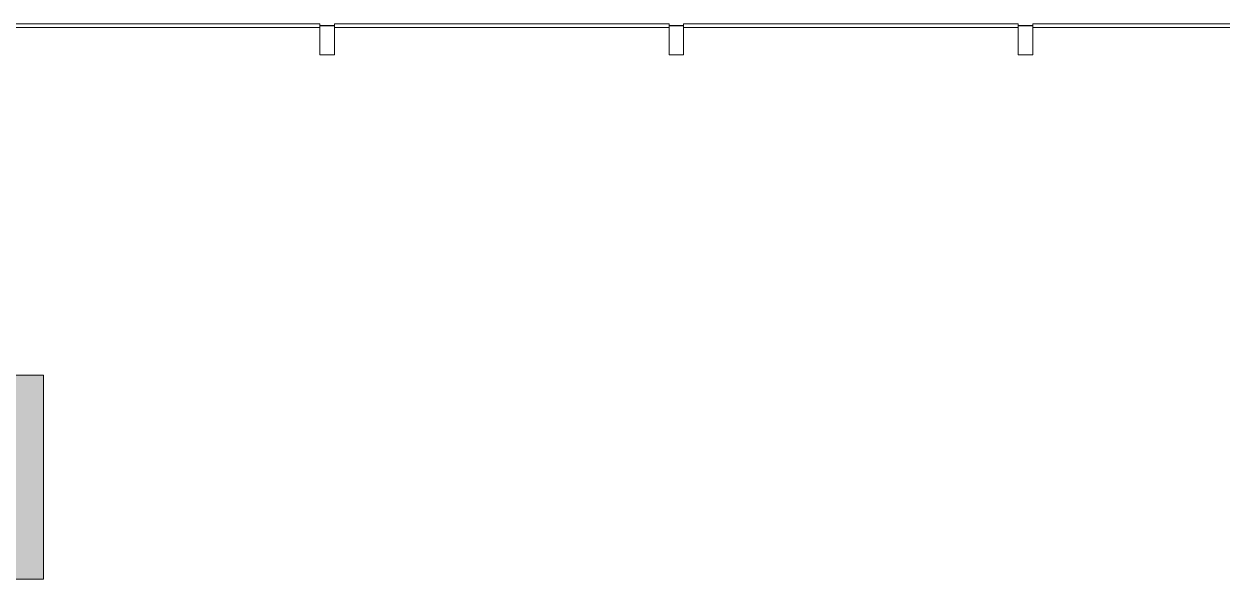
# Model space of a CAD drawing. Header units: millimetres. Extents: x 31499 to 223976, y 3719 to 80291.
# Drawn here: x 174082 to 178199, y 43837 to 45743 of the extents above; entities that cross this region are included whole.
import ezdxf

# ---------------------------------------------------------------- set-up
doc = ezdxf.new("R2010")
doc.units = ezdxf.units.MM
for name, color, linetype, lineweight in [('A-FLOR-1', 170, 'Continuous', 9), ('A-GLAZ-CURT-3', 170, 'Continuous', 9), ('A-GLAZ-CWMG-1', 170, 'Continuous', 9), ('A_1404_dwg-1', 170, 'Continuous', 9), ('S-COLS-1', 170, 'Continuous', 9), ('S-COLS-2', 170, 'Continuous', 9)]:
    doc.layers.add(name, color=color, linetype=linetype, lineweight=lineweight)

# ---------------------------------------------------------------- blocks, each defined once
blk = doc.blocks.new('A_1404_dwg_NCV_TKTC_KET CAU_rvt-1-TKTC_MB HOÀN THIỆN SÀN TẦNG 3-4-4819833-KeyPlan-CH2A_Tầng 3 - Tầng 8')
at = {"layer": 'S-COLS-1'}
blk.add_hatch(color=256, dxfattribs=at).paths.add_polyline_path([(77527.6, 43836.9), (77527.6, 44536.9), (77177.7, 44536.1), (77182.6, 44512), (77182.6, 43836.9), (77452.6, 43836.9)])
at = {"layer": 'S-COLS-2', "flags": 128}
blk.add_lwpolyline([(77252.6, 43836.9), (77527.6, 43836.9), (77527.6, 44536.9), (77177.6, 44536.9)], dxfattribs=at)
blk = doc.blocks.new('A_1404_dwg_System Panel - Glazed-1838995-TKTC_MB HOÀN THIỆN SÀN TẦNG 3-4-4819977-KeyPlan-CH2A_Tầng 3 - Tầng 8')
at = {"layer": 'A-GLAZ-CURT-3', "flags": 128}
blk.add_lwpolyline([(77327.6, 45731), (78477.6, 45731), (78477.6, 45743), (77327.6, 45743)], close=True, dxfattribs=at)
blk = doc.blocks.new('A_1404_dwg_Rectangular Mullion - 50 x 100mm-1838993-TKTC_MB HOÀN THIỆN SÀN TẦNG 3-4-4819981-KeyPlan-CH2A_Tầng 3 - Tầng 8')
at = {"layer": 'A-GLAZ-CWMG-1', "flags": 128}
blk.add_lwpolyline([(78477.6, 45637), (78527.6, 45637), (78527.6, 45737), (78477.6, 45737)], close=True, dxfattribs=at)
blk = doc.blocks.new('A_1404_dwg-4819832-KeyPlan-CH2A_Tầng 3 - Tầng 8')
at = {"layer": 'A-FLOR-1'}
for p, q in [((78527.6, 45737.4), (78477.6, 45737.4)), ((79727.6, 45737.4), (79677.6, 45737.4)), ((80927.6, 45737.4), (80877.6, 45737.4))]:
    blk.add_line(p, q, dxfattribs=at)
for name, p in [('A_1404_dwg_NCV_TKTC_KET CAU_rvt-1-TKTC_MB HOÀN THIỆN SÀN TẦNG 3-4-4819833-KeyPlan-CH2A_Tầng 3 - Tầng 8', (0, 0)), ('A_1404_dwg_System Panel - Glazed-1838995-TKTC_MB HOÀN THIỆN SÀN TẦNG 3-4-4819977-KeyPlan-CH2A_Tầng 3 - Tầng 8', (0, 0)), ('A_1404_dwg_Rectangular Mullion - 50 x 100mm-1838993-TKTC_MB HOÀN THIỆN SÀN TẦNG 3-4-4819981-KeyPlan-CH2A_Tầng 3 - Tầng 8', (0, 0)), ('A_1404_dwg_System Panel - Glazed-1838995-TKTC_MB HOÀN THIỆN SÀN TẦNG 3-4-4819977-KeyPlan-CH2A_Tầng 3 - Tầng 8', (1200, 0)), ('A_1404_dwg_Rectangular Mullion - 50 x 100mm-1838993-TKTC_MB HOÀN THIỆN SÀN TẦNG 3-4-4819981-KeyPlan-CH2A_Tầng 3 - Tầng 8', (1200, 0)), ('A_1404_dwg_System Panel - Glazed-1838995-TKTC_MB HOÀN THIỆN SÀN TẦNG 3-4-4819977-KeyPlan-CH2A_Tầng 3 - Tầng 8', (2400, 0)), ('A_1404_dwg_Rectangular Mullion - 50 x 100mm-1838993-TKTC_MB HOÀN THIỆN SÀN TẦNG 3-4-4819981-KeyPlan-CH2A_Tầng 3 - Tầng 8', (2400, 0)), ('A_1404_dwg_System Panel - Glazed-1838995-TKTC_MB HOÀN THIỆN SÀN TẦNG 3-4-4819977-KeyPlan-CH2A_Tầng 3 - Tầng 8', (3600, 0))]:
    blk.add_blockref(name, p)

msp = doc.modelspace()

# ---------------------------------------------------------------- block references
at = {"layer": 'A_1404_dwg-1'}
msp.add_blockref('A_1404_dwg-4819832-KeyPlan-CH2A_Tầng 3 - Tầng 8', (96621.6, 0), dxfattribs=at)

doc.saveas('drawing.dxf')
